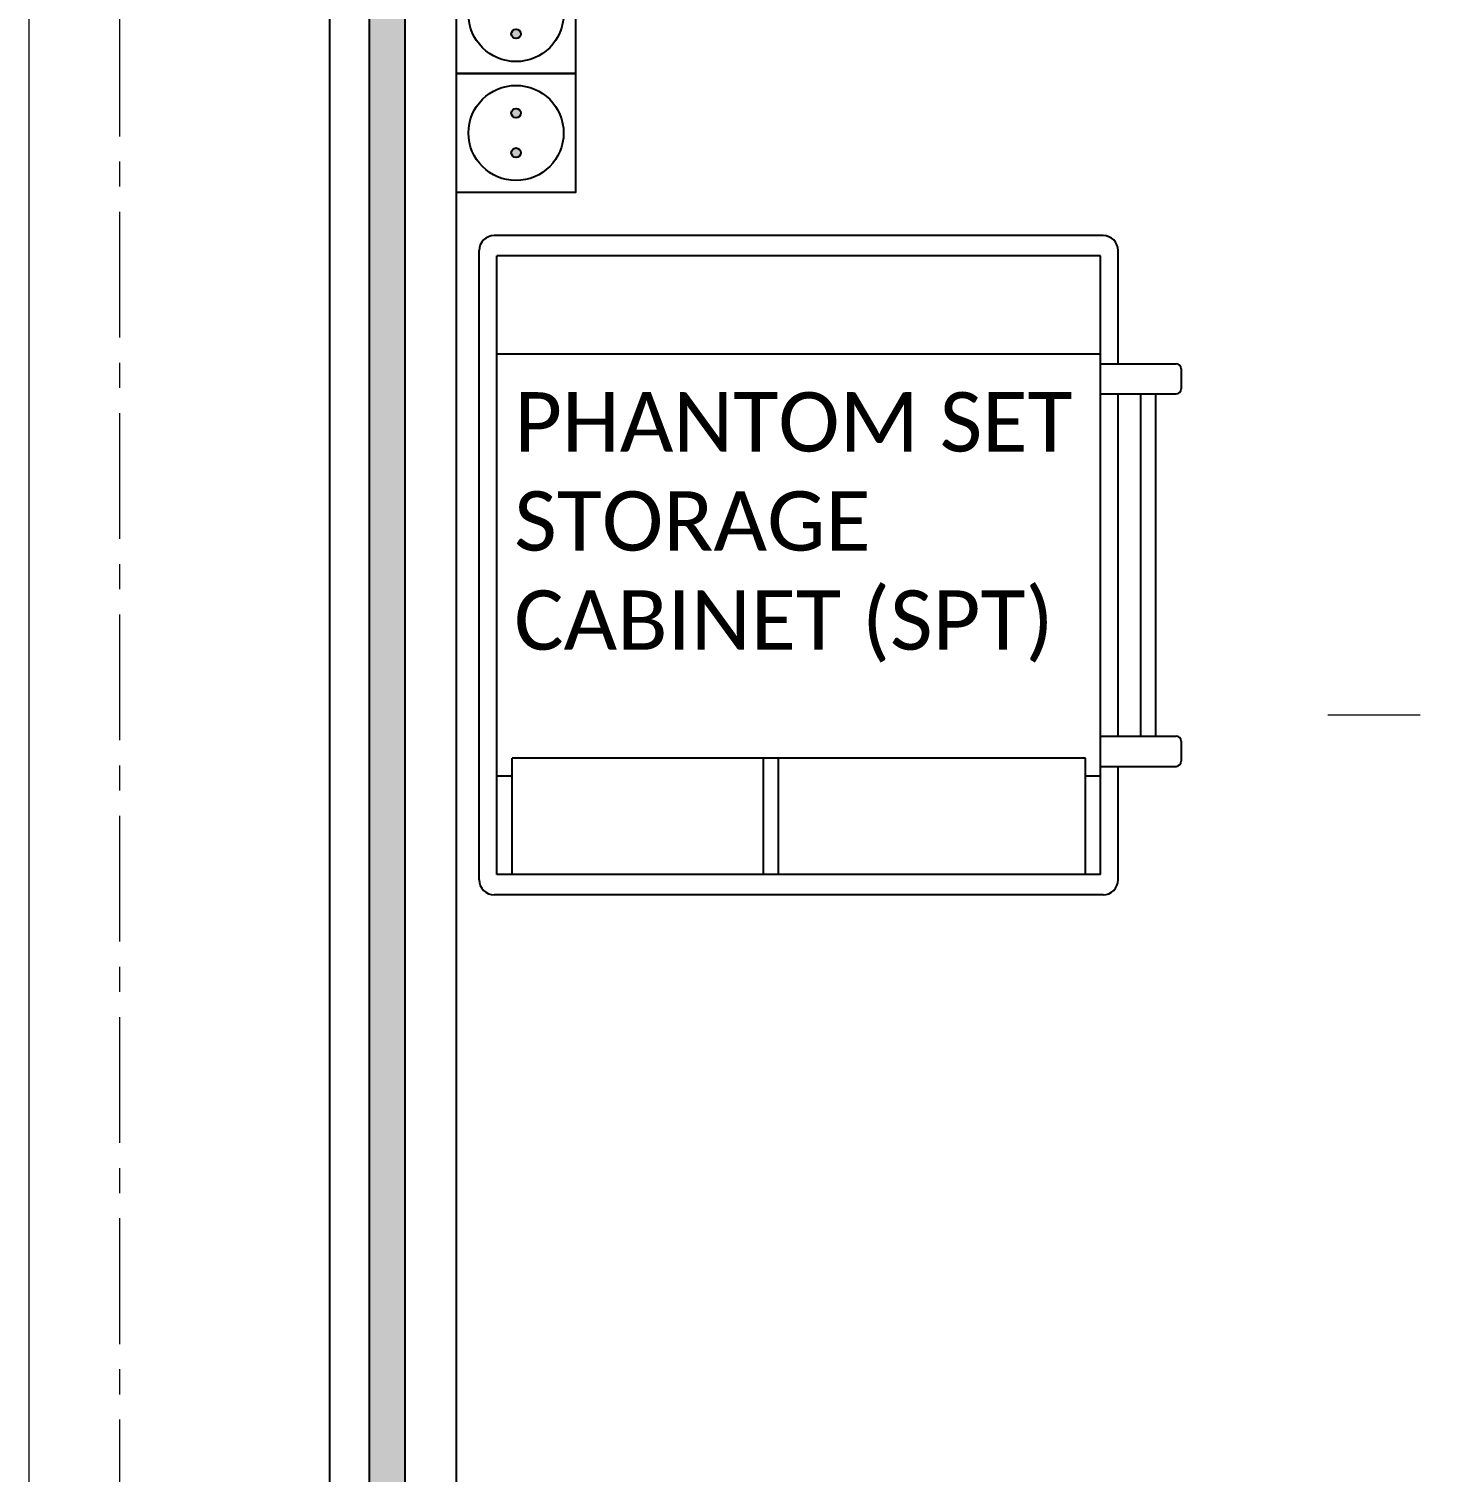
# Model space of a CAD drawing. Header units: millimetres. Extents: x 26027 to 581921, y 7230 to 233891.
# Drawn here: x 465736 to 467512, y 145016 to 146837 of the extents above; entities that cross this region are included whole.
import ezdxf

# ---------------------------------------------------------------- set-up
doc = ezdxf.new("R2010")
doc.units = ezdxf.units.MM
doc.header["$LTSCALE"] = 5
doc.set_wipeout_variables(frame=1)
doc.linetypes.add('CENTER', pattern=[50.8, 31.75, -6.35, 6.35, -6.35])
for name, color, linetype in [('axes', 9, 'Continuous'), ('GE-ARCHITECTURAL_ELEMENTS', 8, 'Continuous'), ('GE-ELEC_EQUIPMENT', 232, 'Continuous'), ('GE-EQUIPMENT', 140, 'Continuous'), ('GE-EQUIPMENT_INSERTION', 140, 'Continuous'), ('GE-SPECIFICATIONS', 7, 'Continuous')]:
    doc.layers.add(name, color=color, linetype=linetype)
doc.layers.add('GE-DESIGNER_WARNING', color=1, linetype='Continuous', plot=False)
doc.layers.add('Walls', color=32, linetype='Continuous', lineweight=5)
doc.styles.get("Standard").update_dxf_attribs({"font": 'calibri.ttf'})

# ---------------------------------------------------------------- blocks, each defined once
blk = doc.blocks.new('GE-EUR00376')
at = {"layer": 'GE-EQUIPMENT'}
for p, q in [((384.2, 0), (-384.2, 0)), ((-403.2, -812.8), (-403.2, -19)), ((-380.9, -806.4), (-380.9, -25.4)), ((381.1, -25.4), (-380.9, -25.4)), ((381.1, -806.4), (381.1, -25.4)), ((403.2, -161.8), (403.2, -19)), ((381.1, -149.7), (-380.9, -149.7)), ((381.1, -161.8), (476.4, -161.8)), ((482.7, -168.1), (482.7, -193.5)), ((381.1, -199.9), (476.4, -199.9)), ((403.2, -631.7), (403.2, -199.9)), ((431.8, -631.7), (431.8, -199.9)), ((450.8, -631.7), (450.8, -199.9)), ((381.1, -631.7), (476.4, -631.7)), ((482.7, -638), (482.7, -663.4)), ((-361.8, -806.4), (-361.8, -659.6)), ((362.1, -659.6), (-361.8, -659.6)), ((-44.3, -806.4), (-44.3, -659.6)), ((-25.3, -806.4), (-25.3, -659.6)), ((362.1, -806.4), (362.1, -659.6)), ((381.1, -669.8), (476.4, -669.8)), ((403.2, -812.8), (403.2, -669.8)), ((-361.8, -682.2), (-380.9, -682.2)), ((381.1, -682.2), (362.1, -682.2)), ((381.1, -806.4), (-380.9, -806.4)), ((384.2, -831.8), (-384.2, -831.8))]:
    blk.add_line(p, q, dxfattribs=at)
for centre, radius, start, end in [((-384.2, -19), 19.1, 90, 180), ((384.2, -19), 19.1, 0, 90), ((476.4, -168.1), 6.35, 0, 90), ((476.4, -193.5), 6.35, 270, 0), ((476.4, -638), 6.35, 0, 90), ((476.4, -663.4), 6.35, 270, 0), ((-384.2, -812.8), 19.1, 180, 270), ((384.2, -812.8), 19.1, 270, 0)]:
    blk.add_arc(centre, radius, start, end, dxfattribs=at)
blk = doc.blocks.new('GE-230V_PLUG_1_50')
blk.add_wipeout([(0, 150), (150, 150), (150, 0), (0, 0)]).dxf.layer = 'GE-ELEC_EQUIPMENT'
at = {"layer": 'GE-ELEC_EQUIPMENT'}
h = blk.add_hatch(color=256, dxfattribs=at)
h.dxf.hatch_style = 1
h.paths.add_polyline_path([(56, 75, 1), (44, 75, 1)])
h.paths.add_polyline_path([(106, 75, 1), (94, 75, 1)])
blk.add_lwpolyline([(150, 0), (0, 0), (0, 150), (150, 150), (150, 0)], dxfattribs=at)
for centre, radius in [((75, 75), 60), ((50, 75), 6), ((100, 75), 6)]:
    blk.add_circle(centre, radius, dxfattribs=at)

msp = doc.modelspace()

# ---------------------------------------------------------------- linework, layer by layer
at = {"layer": 'axes', "linetype": 'CENTER', "lineweight": 0}
msp.add_line((465850.8, 120285.6, 2.4), (465850.8, 230891.1, 2.4), dxfattribs=at)
at = {"layer": 'GE-DESIGNER_WARNING', "color": 84, "lineweight": 13, "true_color": 0x2b9217, "elevation": 2.4}
msp.add_lwpolyline([(467492.1, 145971.4), (467375.7, 145971.4)], dxfattribs=at)
at = {"layer": 'Walls', "elevation": 2.4}
msp.add_lwpolyline([(465735.8, 147780.3), (465735.8, 143510.1)], dxfattribs=at)

# ---------------------------------------------------------------- block references
at = {"layer": 'GE-ELEC_EQUIPMENT', "rotation": 270}
msp.add_blockref('GE-230V_PLUG_1_50', (466275.8, 146930.9, 2.4), dxfattribs=at)
at = {"layer": 'GE-EQUIPMENT_INSERTION'}
msp.add_blockref('GE-EUR00376', (466707.5, 146576.4, 2.4), dxfattribs=at)

# ---------------------------------------------------------------- texts
at = {"layer": 'GE-SPECIFICATIONS', "insert": (466348.5, 146378.8), "char_height": 75, "attachment_point": 1}
msp.add_mtext_dynamic_manual_height_columns('PHANTOM SET STORAGE CABINET (SPT)', width=775.68, gutter_width=500, heights=[0], dxfattribs=at)

# ---------------------------------------------------------------- next in the draw order: block references
at = {"layer": 'GE-ELEC_EQUIPMENT', "rotation": 270}
msp.add_blockref('GE-230V_PLUG_1_50', (466275.8, 146780.9, 2.4), dxfattribs=at)

# ---------------------------------------------------------------- next in the draw order: hatches: boundary and pattern name
at = {"layer": 'GE-ARCHITECTURAL_ELEMENTS', "transparency": 33554687}
h = msp.add_hatch(color=232, dxfattribs=at)
h.dxf.hatch_style = 1
h.paths.add_polyline_path([(471385.8, 150060.2), (466165.8, 150060.2), (466165.8, 143560.1), (471385.8, 143560.1)])
h.paths.add_polyline_path([(471340.8, 150015.2), (471340.8, 143605.1), (466210.8, 143605.1), (466210.8, 150015.2)], flags=16)

# ---------------------------------------------------------------- next in the draw order: linework, layer by layer
at = {"layer": 'GE-ARCHITECTURAL_ELEMENTS', "elevation": 2.4}
for points in [[(466115.8, 150110.2), (471435.8, 150110.2), (471435.8, 143510.1), (466115.8, 143510.1)], [(466165.8, 150060.2), (471385.8, 150060.2), (471385.8, 143560.1), (466165.8, 143560.1)], [(466210.8, 150015.2), (471340.8, 150015.2), (471340.8, 143605.1), (466210.8, 143605.1)], [(466275.8, 149950.2), (471275.8, 149950.2), (471275.8, 143670.1), (466275.8, 143670.1)]]:
    msp.add_lwpolyline(points, close=True, dxfattribs=at)

# ---------------------------------------------------------------- next in the draw order: block references
at = {"layer": 'GE-ELEC_EQUIPMENT', "rotation": 270}
msp.add_blockref('GE-230V_PLUG_1_50', (466275.8, 146930.9, 2.4), dxfattribs=at)

# ---------------------------------------------------------------- next in the draw order: block references
msp.add_blockref('GE-230V_PLUG_1_50', (466275.8, 146780.9, 2.4), dxfattribs=at)

# ---------------------------------------------------------------- next in the draw order: linework, layer by layer
at = {"layer": 'GE-DESIGNER_WARNING', "elevation": 2.4}
msp.add_lwpolyline([(471275.8, 143670.1), (466275.8, 143670.1), (466275.8, 149950.2), (471275.8, 149950.2)], close=True, dxfattribs=at)

doc.saveas('drawing.dxf')
